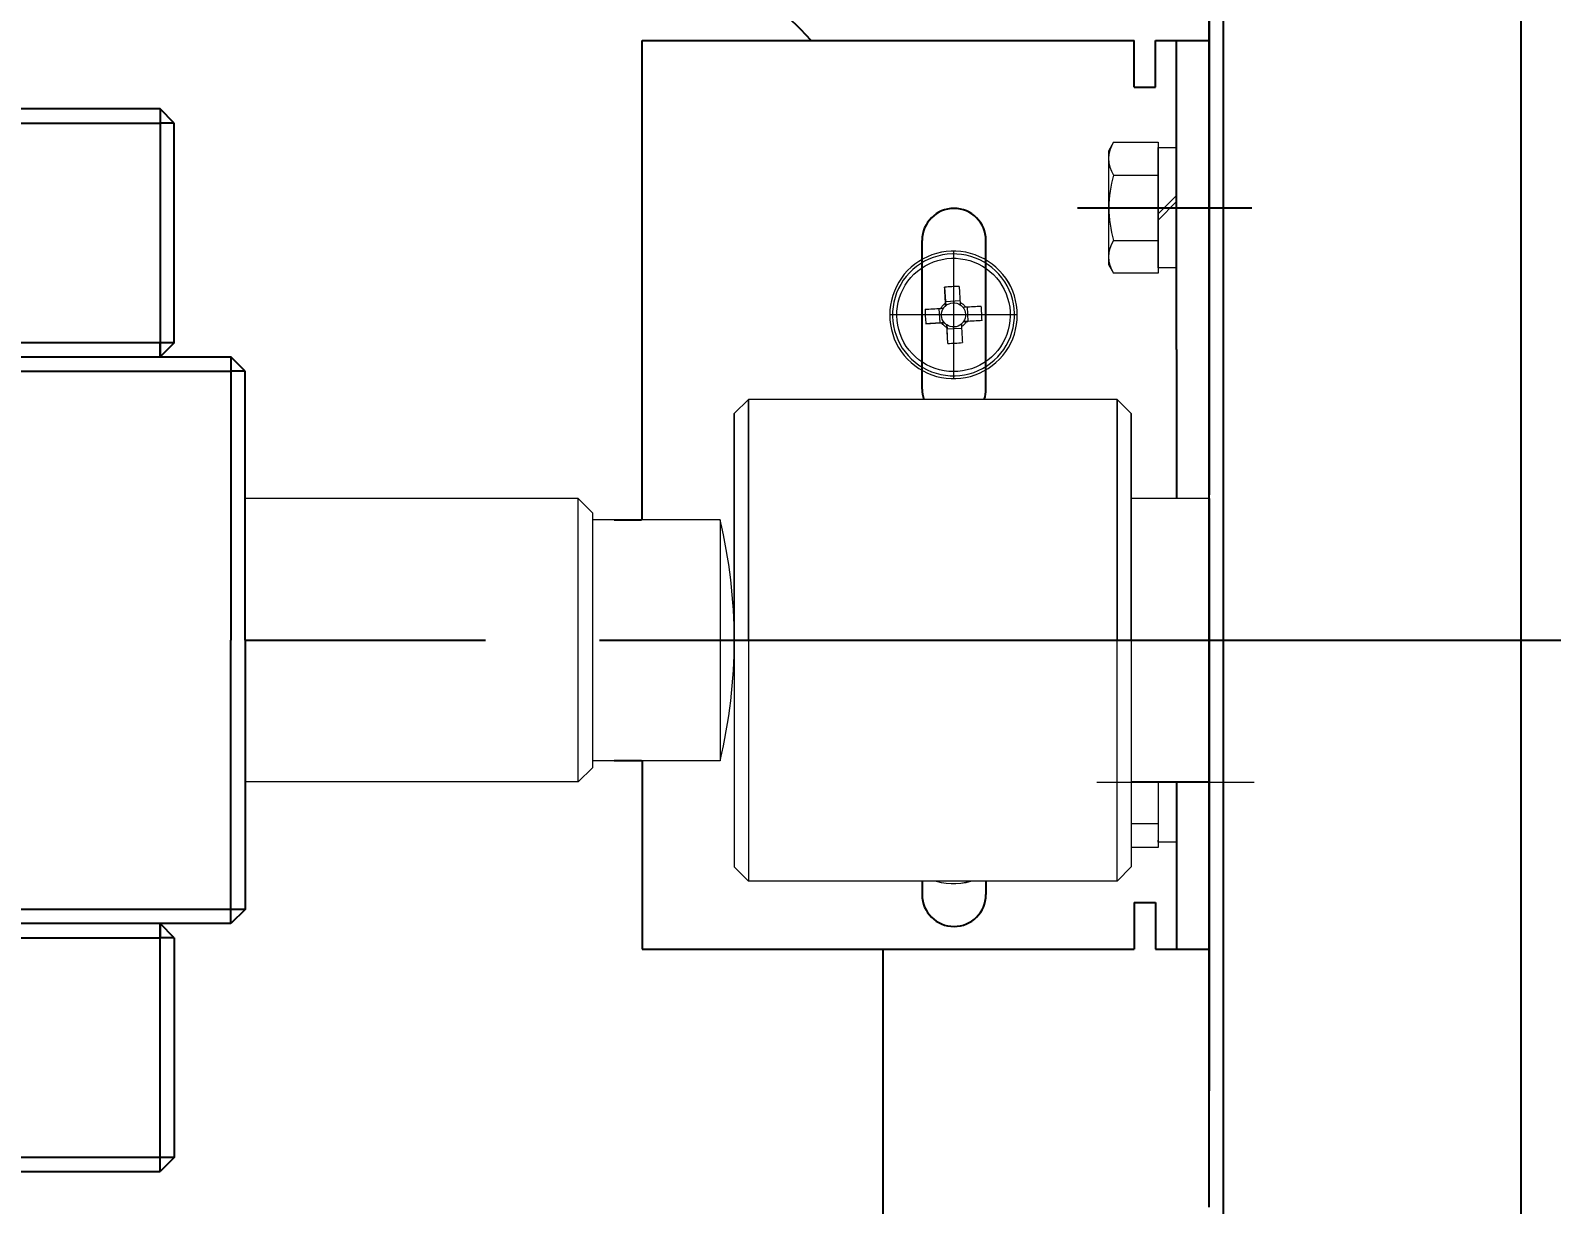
# Model space of a CAD drawing. Extents: x 4154 to 4364, y 2392 to 2546.
# Drawn here: x 4188.67 to 4197.13, y 2503.02 to 2509.55 of the extents above; entities that cross this region are included whole.
import ezdxf

# ---------------------------------------------------------------- set-up
doc = ezdxf.new("R2010")
doc.units = 0
doc.header["$LTSCALE"] = 1.5
doc.header["$MEASUREMENT"] = 0
doc.header["$PDSIZE"] = -1
doc.linetypes.add('CENTER', pattern=[10.16, 6.35, -1.27, 1.27, -1.27])
doc.linetypes.add('HIDDEN', pattern=[4.5, 3, -1.5])
doc.layers.get('0').update_dxf_attribs({"color": 2})
for name, color, linetype in [('1', 7, 'Continuous'), ('hl', 2, 'HIDDEN'), ('SL', 7, 'Continuous')]:
    doc.layers.add(name, color=color, linetype=linetype)
doc.styles.add('KWHS', font='ROMANS', dxfattribs={"bigfont": 'GHS'})
doc.styles.get("Standard").update_dxf_attribs({"font": 'romans.shx', "width": 0.9})
doc.dimstyles.get("Standard").update_dxf_attribs({"dimtxt": 0.18, "dimasz": 0.18, "dimexe": 0.18, "dimexo": 0.0625, "dimgap": 0.09, "dimtad": 0, "dimtih": 1, "dimtoh": 1, "dimdec": 4, "dimzin": 0, "dimdsep": 46, "dimtxsty": 'Standard', "dimcen": 0.09, "dimadec": 0, "dimazin": 0, "dimtfac": 1, "dimtdec": 4, "dimtofl": 0, "dimtmove": 0, "dimatfit": 0, "dimfxl": 1, "dimtolj": 1, "dimtzin": 0, "dimarcsym": 0})

# ---------------------------------------------------------------- blocks, each defined once
blk = doc.blocks.new('*D55')
at = {"layer": '1', "color": 1, "linetype": 'Continuous', "lineweight": 0}
for p, q in [((4171.6894, 2507.3688), (4171.6894, 2529.363)), ((4238.7834, 2507.3688), (4238.7834, 2529.363)), ((4173.1894, 2528.863), (4237.2834, 2528.863))]:
    blk.add_line(p, q, dxfattribs=at)
at = {"layer": '1', "color": 1, "linetype": 'Continuous'}
for points in [[(4173.1894, 2529.113), (4173.1894, 2528.613), (4171.6894, 2528.863)], [(4237.2834, 2529.113), (4237.2834, 2528.613), (4238.7834, 2528.863)]]:
    blk.add_solid(points, dxfattribs=at)
at = {"layer": 'Defpoints', "color": 0, "linetype": 'Continuous'}
for p in [(4238.7834, 2528.863), (4171.6894, 2506.8688), (4238.7834, 2506.8688)]:
    blk.add_point(p, dxfattribs=at)
at = {"layer": '1', "color": 1, "linetype": 'Continuous', "insert": (4205.2364, 2530.113), "char_height": 1.5, "attachment_point": 5, "style": 'KWHS'}
blk.add_mtext('\\A1;851', dxfattribs=at)

msp = doc.modelspace()

# ---------------------------------------------------------------- linework, layer by layer
at = {"color": 7, "linetype": 'Continuous'}
for p, q in [((4195.22359, 2509.31364), (4195.22359, 2509.69455)), ((4195.22359, 2509.69455), (4195.22359, 2509.31364)), ((4195.30243, 2509.22268), (4195.30243, 2509.60854)), ((4196.9581, 2509.22268), (4196.9581, 2509.60854)), ((4196.9581, 2509.22268), (4196.9581, 2509.60854)), ((4192.06994, 2509.496), (4194.80573, 2509.496)), ((4192.06994, 2506.96794), (4192.06994, 2509.496)), ((4194.80573, 2509.23582), (4194.80573, 2509.496)), ((4194.92399, 2509.23582), (4194.92399, 2509.496)), ((4194.92399, 2509.496), (4195.22359, 2509.496)), ((4195.04226, 2507.77664), (4195.04226, 2509.496)), ((4195.22359, 2507.77664), (4195.22359, 2509.496)), ((4195.22359, 2508.91976), (4195.22359, 2509.31364)), ((4195.22359, 2509.31364), (4195.22359, 2508.91976)), ((4194.80573, 2509.23582), (4194.92399, 2509.23582)), ((4195.30243, 2508.82448), (4195.30243, 2509.22268)), ((4196.9581, 2508.82448), (4196.9581, 2509.22268)), ((4196.9581, 2508.82448), (4196.9581, 2509.22268)), ((4189.38933, 2509.11579), (4185.21074, 2509.11579)), ((4189.46817, 2509.03694), (4189.38933, 2509.11579)), ((4189.38933, 2509.11579), (4189.38933, 2509.03694)), ((4185.21074, 2509.03694), (4189.38933, 2509.03694)), ((4189.46817, 2509.03694), (4189.38933, 2509.03694)), ((4189.38933, 2509.03694), (4189.38933, 2507.73605)), ((4189.46817, 2507.81489), (4189.46817, 2509.03694)), ((4195.22359, 2508.51454), (4195.22359, 2508.91976)), ((4195.22359, 2508.91976), (4195.22359, 2508.51454)), ((4195.30243, 2508.41555), (4195.30243, 2508.82448)), ((4196.9581, 2508.41555), (4196.9581, 2508.82448)), ((4196.9581, 2508.41555), (4196.9581, 2508.82448)), ((4195.22359, 2508.09965), (4195.22359, 2508.51454)), ((4195.22359, 2508.51454), (4195.22359, 2508.09965)), ((4193.62705, 2507.55632), (4193.62705, 2508.38415)), ((4193.98184, 2507.55632), (4193.98184, 2508.38415)), ((4195.30243, 2507.99753), (4195.30243, 2508.41555)), ((4196.9581, 2507.99753), (4196.9581, 2508.41555)), ((4196.9581, 2507.99753), (4196.9581, 2508.41555)), ((4195.22359, 2508.1145), (4195.22359, 2507.13687)), ((4195.22359, 2508.1145), (4195.22359, 2507.13687)), ((4195.22359, 2507.67678), (4195.22359, 2508.09965)), ((4195.22359, 2508.09965), (4195.22359, 2507.93372)), ((4195.30243, 2507.57212), (4195.30243, 2507.99753)), ((4196.9581, 2507.57212), (4196.9581, 2507.99753)), ((4196.9581, 2507.57212), (4196.9581, 2507.99753)), ((4189.38933, 2507.81489), (4185.21074, 2507.81489)), ((4189.46817, 2507.81489), (4189.38933, 2507.81489)), ((4189.38933, 2507.73605), (4189.38933, 2507.81489)), ((4189.46817, 2507.81489), (4189.38933, 2507.73605)), ((4195.04226, 2507.77664), (4195.04226, 2506.94765)), ((4195.22359, 2507.77664), (4195.22359, 2506.96794)), ((4185.21074, 2507.73605), (4189.78354, 2507.73605)), ((4189.78354, 2507.73605), (4189.78354, 2507.65721)), ((4189.86238, 2507.65721), (4189.78354, 2507.73605)), ((4195.22359, 2507.24767), (4195.22359, 2507.67678)), ((4185.1319, 2507.6572), (4189.78354, 2507.65721)), ((4189.78354, 2507.65721), (4189.78354, 2506.15923)), ((4189.86238, 2507.65721), (4189.78354, 2507.65721)), ((4189.86238, 2506.15923), (4189.86238, 2507.65721)), ((4195.30243, 2507.14101), (4195.30243, 2507.57212)), ((4196.9581, 2507.14101), (4196.9581, 2507.57212)), ((4196.9581, 2507.14101), (4196.9581, 2507.57212)), ((4195.22359, 2506.81409), (4195.22359, 2507.24767)), ((4195.22359, 2506.15923), (4195.22359, 2507.13687)), ((4195.22359, 2506.15923), (4195.22359, 2507.13687)), ((4195.30243, 2506.70595), (4195.30243, 2507.14101)), ((4196.9581, 2506.70595), (4196.9581, 2507.14101)), ((4196.9581, 2506.70595), (4196.9581, 2507.14101)), ((4192.06994, 2506.82939), (4192.06994, 2506.96794)), ((4192.06994, 2506.82939), (4192.06994, 2506.96794)), ((4195.22359, 2506.15923), (4195.22359, 2506.96794)), ((4195.22359, 2506.94765), (4195.22359, 2505.37082)), ((4195.22359, 2506.94765), (4195.22359, 2505.37082)), ((4191.91517, 2506.82939), (4192.06642, 2506.82939)), ((4195.22359, 2506.37782), (4195.22359, 2506.81409)), ((4195.30243, 2506.26869), (4195.30243, 2506.70595)), ((4196.9581, 2506.26869), (4196.9581, 2506.70595)), ((4196.9581, 2506.26869), (4196.9581, 2506.70595)), ((4195.22359, 2506.57808), (4195.22359, 2506.59286)), ((4195.22359, 2506.59286), (4195.22359, 2506.57808)), ((4195.22359, 2506.53476), (4195.22359, 2506.57808)), ((4195.22359, 2506.57808), (4195.22359, 2506.53476)), ((4195.22359, 2506.46585), (4195.22359, 2506.53476)), ((4195.22359, 2506.53476), (4195.22359, 2506.46585)), ((4195.22359, 2506.37605), (4195.22359, 2506.46585)), ((4195.22359, 2506.46585), (4195.22359, 2506.37605)), ((4195.22359, 2505.94065), (4195.22359, 2506.37782)), ((4195.22359, 2506.27146), (4195.22359, 2506.37605)), ((4195.22359, 2506.37605), (4195.22359, 2506.27146)), ((4195.22359, 2506.15923), (4195.22359, 2506.27146)), ((4195.22359, 2506.27146), (4195.22359, 2506.15923)), ((4195.30243, 2505.83098), (4195.30243, 2506.26869)), ((4196.9581, 2505.83098), (4196.9581, 2506.26869)), ((4196.9581, 2505.83098), (4196.9581, 2506.26869)), ((4189.78354, 2504.66126), (4189.78354, 2506.15923)), ((4189.86238, 2506.15923), (4189.86238, 2504.66126)), ((4195.22359, 2506.15923), (4195.22359, 2503.65208)), ((4195.22359, 2506.15923), (4195.22359, 2504.43988)), ((4195.22359, 2506.047), (4195.22359, 2506.15923)), ((4195.22359, 2506.15923), (4195.22359, 2506.047)), ((4195.22359, 2505.94242), (4195.22359, 2506.047)), ((4195.22359, 2506.047), (4195.22359, 2505.94242)), ((4195.22359, 2505.85261), (4195.22359, 2505.94242)), ((4195.22359, 2505.94242), (4195.22359, 2505.85261)), ((4195.22359, 2505.50438), (4195.22359, 2505.94065)), ((4195.22359, 2505.7837), (4195.22359, 2505.85261)), ((4195.22359, 2505.85261), (4195.22359, 2505.7837)), ((4195.30243, 2505.3946), (4195.30243, 2505.83098)), ((4196.9581, 2505.3946), (4196.9581, 2505.83098)), ((4196.9581, 2505.3946), (4196.9581, 2505.83098)), ((4195.22359, 2505.74038), (4195.22359, 2505.7837)), ((4195.22359, 2505.7837), (4195.22359, 2505.74038)), ((4195.22359, 2505.7256), (4195.22359, 2505.74038)), ((4195.22359, 2505.74038), (4195.22359, 2505.7256)), ((4192.06642, 2505.48908), (4191.91517, 2505.48908)), ((4192.06994, 2505.48908), (4192.06994, 2504.43988)), ((4195.22359, 2505.0708), (4195.22359, 2505.50438)), ((4195.30243, 2504.9613), (4195.30243, 2505.3946)), ((4196.9581, 2504.9613), (4196.9581, 2505.3946)), ((4196.9581, 2504.9613), (4196.9581, 2505.3946)), ((4195.04226, 2505.37082), (4195.04226, 2504.43988)), ((4195.22359, 2504.64169), (4195.22359, 2505.0708)), ((4195.30243, 2504.53282), (4195.30243, 2504.9613)), ((4196.9581, 2504.53282), (4196.9581, 2504.9613)), ((4196.9581, 2504.53282), (4196.9581, 2504.9613)), ((4193.62705, 2504.81893), (4193.62705, 2504.74403)), ((4193.62705, 2504.81893), (4193.62705, 2504.74403)), ((4193.98184, 2504.81893), (4193.98184, 2504.74403)), ((4193.98184, 2504.81893), (4193.98184, 2504.74403)), ((4189.78354, 2504.66124), (4185.1319, 2504.66123)), ((4189.86238, 2504.66126), (4189.78354, 2504.58242)), ((4189.78354, 2504.58242), (4189.78354, 2504.66126)), ((4189.86238, 2504.66126), (4189.78354, 2504.66126)), ((4194.80573, 2504.70005), (4194.92399, 2504.70005)), ((4194.80573, 2504.70005), (4194.80573, 2504.43988)), ((4194.92399, 2504.70005), (4194.92399, 2504.43988)), ((4195.22359, 2504.21882), (4195.22359, 2504.64169)), ((4189.78354, 2504.58242), (4185.21074, 2504.58239)), ((4189.38933, 2504.58242), (4189.38933, 2504.50358)), ((4189.46817, 2504.50358), (4189.38933, 2504.58242)), ((4189.38933, 2503.28153), (4189.38933, 2504.58242)), ((4185.21074, 2504.50355), (4189.38933, 2504.50355)), ((4189.46817, 2504.50358), (4189.38933, 2504.50358)), ((4189.46817, 2504.50358), (4189.46817, 2503.28153)), ((4195.30243, 2504.11089), (4195.30243, 2504.53282)), ((4196.9581, 2504.11089), (4196.9581, 2504.53282)), ((4196.9581, 2504.11089), (4196.9581, 2504.53282)), ((4192.06994, 2504.43988), (4194.80573, 2504.43988)), ((4193.41024, 2502.00339), (4193.41024, 2504.43988)), ((4194.92399, 2504.43988), (4195.22359, 2504.43988)), ((4195.22359, 2503.80392), (4195.22359, 2504.21882)), ((4195.30243, 2503.69721), (4195.30243, 2504.11089)), ((4196.9581, 2503.69721), (4196.9581, 2504.11089)), ((4196.9581, 2503.69721), (4196.9581, 2504.11089)), ((4195.22359, 2503.3987), (4195.22359, 2503.80392)), ((4195.30243, 2503.29344), (4195.30243, 2503.69721)), ((4196.9581, 2503.29344), (4196.9581, 2503.69721)), ((4196.9581, 2503.29344), (4196.9581, 2503.69721)), ((4195.22359, 2503.00482), (4195.22359, 2503.3987)), ((4189.38933, 2503.28151), (4185.21074, 2503.28151)), ((4189.46817, 2503.28153), (4189.38933, 2503.28153)), ((4189.38933, 2503.20268), (4189.38933, 2503.28153)), ((4189.46817, 2503.28153), (4189.38933, 2503.20268)), ((4195.30243, 2502.90121), (4195.30243, 2503.29344)), ((4196.9581, 2502.90121), (4196.9581, 2503.29344)), ((4196.9581, 2502.90121), (4196.9581, 2503.29344)), ((4185.21074, 2503.20267), (4189.38933, 2503.20267))]:
    msp.add_line(p, q, dxfattribs=at)
at = {"color": 7, "linetype": 'Continuous', "lineweight": 15}
for p, q in [((4194.692, 2508.92983), (4194.66382, 2508.88103)), ((4194.66382, 2508.88103), (4194.66382, 2508.2503)), ((4194.692, 2508.92983), (4194.93976, 2508.92983)), ((4194.93976, 2508.92983), (4194.93976, 2508.20151)), ((4194.93976, 2508.90074), (4195.04226, 2508.90074)), ((4194.93976, 2508.23059), (4194.93976, 2508.90074)), ((4195.04226, 2508.90074), (4195.04226, 2508.23059)), ((4194.692, 2508.74776), (4194.93976, 2508.74776)), ((4194.93976, 2508.5315), (4195.04226, 2508.634)), ((4194.93976, 2508.49734), (4195.04226, 2508.59983)), ((4194.692, 2508.38358), (4194.93976, 2508.38358)), ((4193.60873, 2508.26732), (4193.5865, 2508.25169)), ((4193.60873, 2508.26728), (4193.5865, 2508.25166)), ((4193.6321, 2508.2812), (4193.60873, 2508.26732)), ((4193.6321, 2508.28116), (4193.60873, 2508.26728)), ((4193.6402, 2508.26761), (4193.6173, 2508.25403)), ((4193.65646, 2508.29325), (4193.6321, 2508.2812)), ((4193.65646, 2508.29321), (4193.6321, 2508.28116)), ((4193.66409, 2508.27934), (4193.6402, 2508.26761)), ((4193.68167, 2508.3034), (4193.65646, 2508.29325)), ((4193.68167, 2508.30336), (4193.65646, 2508.29321)), ((4193.68883, 2508.28916), (4193.66409, 2508.27934)), ((4193.66574, 2508.25406), (4193.68939, 2508.26418)), ((4193.66574, 2508.25398), (4193.68939, 2508.26409)), ((4193.70759, 2508.31159), (4193.68167, 2508.3034)), ((4193.70759, 2508.31155), (4193.68167, 2508.30336)), ((4193.71427, 2508.29701), (4193.68883, 2508.28916)), ((4193.68939, 2508.26418), (4193.71379, 2508.27233)), ((4193.68939, 2508.26409), (4193.71379, 2508.27225)), ((4193.73405, 2508.31777), (4193.70759, 2508.31159)), ((4193.73405, 2508.31774), (4193.70759, 2508.31155)), ((4193.71379, 2508.27233), (4193.73877, 2508.27847)), ((4193.71379, 2508.27225), (4193.73877, 2508.27839)), ((4193.74024, 2508.30284), (4193.71427, 2508.29701)), ((4193.76091, 2508.32191), (4193.73405, 2508.31777)), ((4193.76091, 2508.32187), (4193.73405, 2508.31774)), ((4193.73877, 2508.27847), (4193.76418, 2508.28255)), ((4193.73877, 2508.27839), (4193.76418, 2508.28247)), ((4193.76659, 2508.30662), (4193.74024, 2508.30284)), ((4193.78801, 2508.32398), (4193.76091, 2508.32191)), ((4193.78801, 2508.32394), (4193.76091, 2508.32187)), ((4193.76418, 2508.28255), (4193.78982, 2508.28455)), ((4193.76418, 2508.28247), (4193.78982, 2508.28446)), ((4193.79316, 2508.30832), (4193.76659, 2508.30662)), ((4193.81519, 2508.32397), (4193.78801, 2508.32398)), ((4193.81519, 2508.32393), (4193.78801, 2508.32394)), ((4193.78982, 2508.28455), (4193.81555, 2508.28445)), ((4193.78982, 2508.28446), (4193.81555, 2508.28436)), ((4193.81977, 2508.30792), (4193.79316, 2508.30832)), ((4193.84229, 2508.32188), (4193.81519, 2508.32397)), ((4193.84229, 2508.32184), (4193.81519, 2508.32393)), ((4193.81555, 2508.28445), (4193.84118, 2508.28226)), ((4193.81555, 2508.28436), (4193.84118, 2508.28217)), ((4193.84628, 2508.30544), (4193.81977, 2508.30792)), ((4193.84118, 2508.28226), (4193.86655, 2508.27798)), ((4193.84118, 2508.28217), (4193.86655, 2508.27789)), ((4193.86915, 2508.31772), (4193.84229, 2508.32188)), ((4193.86915, 2508.31768), (4193.84229, 2508.32184)), ((4193.8725, 2508.30089), (4193.84628, 2508.30544)), ((4193.86655, 2508.27798), (4193.89149, 2508.27165)), ((4193.86655, 2508.27789), (4193.89149, 2508.27156)), ((4193.89561, 2508.31151), (4193.86915, 2508.31772)), ((4193.89561, 2508.31148), (4193.86915, 2508.31768)), ((4193.89829, 2508.2943), (4193.8725, 2508.30089)), ((4193.89149, 2508.27165), (4193.91582, 2508.2633)), ((4193.89149, 2508.27156), (4193.91582, 2508.26321)), ((4193.92152, 2508.3033), (4193.89561, 2508.31151)), ((4193.92152, 2508.30327), (4193.89561, 2508.31148)), ((4193.92349, 2508.2857), (4193.89829, 2508.2943)), ((4193.91582, 2508.2633), (4193.9394, 2508.253)), ((4193.91582, 2508.26321), (4193.9394, 2508.25292)), ((4193.94672, 2508.29313), (4193.92152, 2508.3033)), ((4193.94672, 2508.2931), (4193.92152, 2508.30327)), ((4193.94793, 2508.27515), (4193.92349, 2508.2857)), ((4193.97108, 2508.28106), (4193.94672, 2508.29313)), ((4193.97108, 2508.28103), (4193.94672, 2508.2931)), ((4193.97146, 2508.26272), (4193.94793, 2508.27515)), ((4193.99443, 2508.26717), (4193.97108, 2508.28106)), ((4193.99443, 2508.26713), (4193.97108, 2508.28103)), ((4193.99395, 2508.24847), (4193.97146, 2508.26272)), ((4194.01666, 2508.25152), (4193.99443, 2508.26717)), ((4194.01666, 2508.25149), (4193.99443, 2508.26713)), ((4193.51136, 2508.17368), (4193.49657, 2508.15087)), ((4193.51136, 2508.17364), (4193.49657, 2508.15083)), ((4193.52784, 2508.19528), (4193.51136, 2508.17368)), ((4193.52784, 2508.19525), (4193.51136, 2508.17364)), ((4193.53836, 2508.18319), (4193.52239, 2508.16189)), ((4193.54593, 2508.21557), (4193.52784, 2508.19528)), ((4193.54593, 2508.21553), (4193.52784, 2508.19525)), ((4193.55594, 2508.20318), (4193.53836, 2508.18319)), ((4193.56552, 2508.23441), (4193.54593, 2508.21557)), ((4193.56552, 2508.23437), (4193.54593, 2508.21553)), ((4193.54781, 2508.15679), (4193.56393, 2508.17684)), ((4193.54781, 2508.15671), (4193.56393, 2508.17676)), ((4193.57504, 2508.22172), (4193.55594, 2508.20318)), ((4193.56393, 2508.17684), (4193.58163, 2508.19552)), ((4193.56393, 2508.17676), (4193.58163, 2508.19543)), ((4193.5865, 2508.25169), (4193.56552, 2508.23441)), ((4193.5865, 2508.25166), (4193.56552, 2508.23437)), ((4193.59553, 2508.23871), (4193.57504, 2508.22172)), ((4193.58163, 2508.19552), (4193.60079, 2508.21268)), ((4193.58163, 2508.19543), (4193.60079, 2508.21259)), ((4193.6173, 2508.25403), (4193.59553, 2508.23871)), ((4193.60079, 2508.21268), (4193.62129, 2508.22823)), ((4193.60079, 2508.21259), (4193.62129, 2508.22814)), ((4193.62129, 2508.22823), (4193.64299, 2508.24205)), ((4193.62129, 2508.22814), (4193.64299, 2508.24197)), ((4193.64299, 2508.24205), (4193.66574, 2508.25406)), ((4193.64299, 2508.24197), (4193.66574, 2508.25398)), ((4193.9394, 2508.253), (4193.96206, 2508.24082)), ((4193.9394, 2508.25292), (4193.96206, 2508.24073)), ((4193.96206, 2508.24082), (4193.98364, 2508.22682)), ((4193.96206, 2508.24073), (4193.98364, 2508.22674)), ((4193.98364, 2508.22682), (4194.00402, 2508.21112)), ((4193.98364, 2508.22674), (4194.00402, 2508.21103)), ((4194.01526, 2508.23251), (4193.99395, 2508.24847)), ((4194.00402, 2508.21112), (4194.02305, 2508.1938)), ((4194.00402, 2508.21103), (4194.02305, 2508.19372)), ((4194.03524, 2508.21493), (4194.01526, 2508.23251)), ((4194.03762, 2508.23422), (4194.01666, 2508.25152)), ((4194.03762, 2508.23419), (4194.01666, 2508.25149)), ((4194.02305, 2508.1938), (4194.0406, 2508.175)), ((4194.02305, 2508.19372), (4194.0406, 2508.17491)), ((4194.05378, 2508.19583), (4194.03524, 2508.21493)), ((4194.05719, 2508.21537), (4194.03762, 2508.23422)), ((4194.05719, 2508.21533), (4194.03762, 2508.23419)), ((4194.0406, 2508.175), (4194.05656, 2508.15482)), ((4194.0406, 2508.17491), (4194.05656, 2508.15473)), ((4194.07077, 2508.17533), (4194.05378, 2508.19583)), ((4194.07527, 2508.19507), (4194.05719, 2508.21537)), ((4194.07527, 2508.19504), (4194.05719, 2508.21533)), ((4194.0861, 2508.15357), (4194.07077, 2508.17533)), ((4194.09174, 2508.17345), (4194.07527, 2508.19507)), ((4194.09174, 2508.17341), (4194.07527, 2508.19504)), ((4194.1065, 2508.15063), (4194.09174, 2508.17345)), ((4194.1065, 2508.1506), (4194.09174, 2508.17341)), ((4194.66382, 2508.2503), (4194.692, 2508.20151)), ((4194.93976, 2508.20151), (4194.692, 2508.20151)), ((4195.04226, 2508.23059), (4194.93976, 2508.23059)), ((4193.47245, 2508.1022), (4193.46326, 2508.07663)), ((4193.47245, 2508.10217), (4193.46326, 2508.07659)), ((4193.48358, 2508.127), (4193.47245, 2508.1022)), ((4193.48358, 2508.12696), (4193.47245, 2508.10217)), ((4193.48517, 2508.09142), (4193.47657, 2508.06623)), ((4193.49657, 2508.15087), (4193.48358, 2508.127)), ((4193.49657, 2508.15083), (4193.48358, 2508.12696)), ((4193.49572, 2508.11586), (4193.48517, 2508.09142)), ((4193.50815, 2508.1394), (4193.49572, 2508.11586)), ((4193.50112, 2508.06557), (4193.50996, 2508.08973)), ((4193.50112, 2508.06548), (4193.50996, 2508.08964)), ((4193.52239, 2508.16189), (4193.50815, 2508.1394)), ((4193.50996, 2508.08973), (4193.52074, 2508.11309)), ((4193.50996, 2508.08964), (4193.52074, 2508.113)), ((4193.52074, 2508.11309), (4193.53338, 2508.13549)), ((4193.52074, 2508.113), (4193.53338, 2508.13541)), ((4193.53338, 2508.13549), (4193.54781, 2508.15679)), ((4193.53338, 2508.13541), (4193.54781, 2508.15671)), ((4193.76207, 2508.12402), (4193.75196, 2508.12313)), ((4193.75196, 2508.12313), (4193.75649, 2508.04443)), ((4193.75258, 2508.11235), (4193.75196, 2508.12313)), ((4193.75321, 2508.1015), (4193.75258, 2508.11235)), ((4193.75383, 2508.09058), (4193.75321, 2508.1015)), ((4193.75446, 2508.07961), (4193.75383, 2508.09058)), ((4193.77219, 2508.12483), (4193.76207, 2508.12402)), ((4193.78232, 2508.12555), (4193.77219, 2508.12483)), ((4193.79246, 2508.12618), (4193.78232, 2508.12555)), ((4193.80261, 2508.12671), (4193.79246, 2508.12618)), ((4193.81275, 2508.12716), (4193.80261, 2508.12671)), ((4193.8229, 2508.12751), (4193.81275, 2508.12716)), ((4193.83304, 2508.12778), (4193.8229, 2508.12751)), ((4193.83304, 2508.12778), (4193.83366, 2508.117)), ((4193.83366, 2508.117), (4193.83428, 2508.10615)), ((4193.83428, 2508.10615), (4193.83491, 2508.09524)), ((4193.83491, 2508.09524), (4193.83553, 2508.08426)), ((4194.05656, 2508.15482), (4194.07083, 2508.13341)), ((4194.05656, 2508.15473), (4194.07083, 2508.13332)), ((4194.07083, 2508.13341), (4194.0833, 2508.11091)), ((4194.07083, 2508.13332), (4194.0833, 2508.11082)), ((4194.0833, 2508.11091), (4194.0939, 2508.08747)), ((4194.0833, 2508.11082), (4194.0939, 2508.08738)), ((4194.09967, 2508.13067), (4194.0861, 2508.15357)), ((4194.0939, 2508.08747), (4194.10255, 2508.06324)), ((4194.0939, 2508.08738), (4194.10255, 2508.06315)), ((4194.1114, 2508.10678), (4194.09967, 2508.13067)), ((4194.11947, 2508.12675), (4194.1065, 2508.15063)), ((4194.11947, 2508.12671), (4194.1065, 2508.1506)), ((4194.12123, 2508.08203), (4194.1114, 2508.10678)), ((4194.13058, 2508.10194), (4194.11947, 2508.12675)), ((4194.13058, 2508.10191), (4194.11947, 2508.12671)), ((4194.13976, 2508.07636), (4194.13058, 2508.10194)), ((4194.13976, 2508.07633), (4194.13058, 2508.10191)), ((4193.45086, 2508.02374), (4193.44773, 2507.99674)), ((4193.45086, 2508.02371), (4193.44773, 2507.99671)), ((4193.45604, 2508.05042), (4193.45086, 2508.02374)), ((4193.45604, 2508.05039), (4193.45086, 2508.02371)), ((4193.46326, 2508.07663), (4193.45604, 2508.05042)), ((4193.46326, 2508.07659), (4193.45604, 2508.05039)), ((4193.46542, 2508.01421), (4193.46294, 2507.98771)), ((4193.46997, 2508.04044), (4193.46542, 2508.01421)), ((4193.47657, 2508.06623), (4193.46997, 2508.04044)), ((4193.48677, 2507.98991), (4193.48949, 2508.01549)), ((4193.48677, 2507.98982), (4193.48949, 2508.01541)), ((4193.48949, 2508.01549), (4193.49428, 2508.04077)), ((4193.48949, 2508.01541), (4193.49428, 2508.04068)), ((4193.49428, 2508.04077), (4193.50112, 2508.06557)), ((4193.49428, 2508.04068), (4193.50112, 2508.06548)), ((4193.65371, 2508.00143), (4193.66455, 2508.00205)), ((4193.66455, 2508.00205), (4193.67547, 2508.00268)), ((4193.67547, 2508.00268), (4193.68644, 2508.0033)), ((4193.68644, 2508.0033), (4193.69747, 2508.00394)), ((4193.69747, 2508.00394), (4193.70855, 2508.00457)), ((4193.70855, 2508.00457), (4193.71967, 2508.00521)), ((4193.71967, 2508.00521), (4193.73083, 2508.00585)), ((4193.72639, 2507.92438), (4193.72175, 2508.00533)), ((4193.73083, 2508.00585), (4193.73326, 2508.01018)), ((4193.73083, 2508.00585), (4193.73248, 2508.00596)), ((4193.73248, 2508.00596), (4193.74472, 2508.00676)), ((4193.73326, 2508.01018), (4193.73594, 2508.01436)), ((4193.73594, 2508.01436), (4193.73889, 2508.01836)), ((4193.73889, 2508.01836), (4193.74208, 2508.02217)), ((4193.74048, 2507.99734), (4193.74581, 2508.00683)), ((4193.74208, 2508.02217), (4193.7455, 2508.02578)), ((4193.74472, 2508.00676), (4193.74581, 2508.00683)), ((4193.7455, 2508.02578), (4193.74914, 2508.02916)), ((4193.74581, 2508.00683), (4193.74711, 2508.0087)), ((4193.74711, 2508.0087), (4193.74848, 2508.01051)), ((4193.74848, 2508.01051), (4193.7499, 2508.01228)), ((4193.74914, 2508.02916), (4193.75298, 2508.03231)), ((4193.7499, 2508.01228), (4193.75138, 2508.01401)), ((4193.75138, 2508.01401), (4193.75292, 2508.01567)), ((4193.75292, 2508.01567), (4193.75452, 2508.01729)), ((4193.75298, 2508.03231), (4193.75701, 2508.03521)), ((4193.75509, 2508.06858), (4193.75446, 2508.07961)), ((4193.75452, 2508.01729), (4193.75617, 2508.01885)), ((4193.75573, 2508.0575), (4193.75509, 2508.06858)), ((4193.75637, 2508.04637), (4193.75573, 2508.0575)), ((4193.75617, 2508.01885), (4193.75787, 2508.02036)), ((4193.75701, 2508.03521), (4193.75637, 2508.04637)), ((4193.75649, 2508.04443), (4193.83755, 2508.04908)), ((4193.75649, 2508.04443), (4193.75787, 2508.02036)), ((4193.7571, 2508.03358), (4193.75701, 2508.03521)), ((4193.75781, 2508.02144), (4193.7571, 2508.03358)), ((4193.75787, 2508.02036), (4193.75781, 2508.02144)), ((4193.75787, 2508.02036), (4193.76669, 2508.02674)), ((4193.76669, 2508.02674), (4193.77643, 2508.03161)), ((4193.77643, 2508.03161), (4193.78684, 2508.03484)), ((4193.78684, 2508.03484), (4193.79762, 2508.03634)), ((4193.79762, 2508.03634), (4193.80851, 2508.03608)), ((4193.80851, 2508.03608), (4193.81921, 2508.03406)), ((4193.81921, 2508.03406), (4193.82944, 2508.03034)), ((4193.82944, 2508.03034), (4193.83894, 2508.02501)), ((4193.83553, 2508.08426), (4193.83617, 2508.07323)), ((4193.83617, 2508.07323), (4193.8368, 2508.06215)), ((4193.8368, 2508.06215), (4193.83744, 2508.05103)), ((4193.83744, 2508.05103), (4193.83808, 2508.03986)), ((4193.83808, 2508.03986), (4193.84242, 2508.03744)), ((4193.83808, 2508.03986), (4193.83818, 2508.03823)), ((4193.83818, 2508.03823), (4193.83888, 2508.02609)), ((4193.83888, 2508.02609), (4193.83894, 2508.02501)), ((4193.83894, 2508.02501), (4193.8408, 2508.02371)), ((4193.8408, 2508.02371), (4193.84262, 2508.02235)), ((4193.84242, 2508.03744), (4193.8466, 2508.03475)), ((4193.84262, 2508.02235), (4193.84439, 2508.02092)), ((4193.84439, 2508.02092), (4193.84611, 2508.01944)), ((4193.84611, 2508.01944), (4193.84778, 2508.0179)), ((4193.8466, 2508.03475), (4193.8506, 2508.03181)), ((4193.84778, 2508.0179), (4193.8494, 2508.01631)), ((4193.8494, 2508.01631), (4193.85096, 2508.01466)), ((4193.8506, 2508.03181), (4193.85441, 2508.02862)), ((4193.85096, 2508.01466), (4193.85246, 2508.01295)), ((4193.85246, 2508.01295), (4193.85355, 2508.01301)), ((4193.85246, 2508.01295), (4193.85885, 2508.00413)), ((4193.85355, 2508.01301), (4193.8658, 2508.01361)), ((4193.85441, 2508.02862), (4193.85801, 2508.0252)), ((4193.85801, 2508.0252), (4193.86139, 2508.02156)), ((4193.85885, 2508.00413), (4193.86372, 2507.99439)), ((4193.86139, 2508.02156), (4193.86454, 2508.01772)), ((4193.86454, 2508.01772), (4193.86745, 2508.01369)), ((4193.8658, 2508.01361), (4193.86745, 2508.01369)), ((4193.86745, 2508.01369), (4193.87861, 2508.01433)), ((4193.87655, 2508.01421), (4193.88119, 2507.93326)), ((4193.87861, 2508.01433), (4193.88973, 2508.01497)), ((4193.88973, 2508.01497), (4193.90081, 2508.0156)), ((4193.90081, 2508.0156), (4193.91184, 2508.01624)), ((4193.91184, 2508.01624), (4193.92281, 2508.01687)), ((4193.92281, 2508.01687), (4193.93372, 2508.0175)), ((4193.93372, 2508.0175), (4193.94457, 2508.01812)), ((4193.94457, 2508.01812), (4193.95535, 2508.01874)), ((4193.95625, 2508.00864), (4193.95535, 2508.01874)), ((4193.95705, 2507.99852), (4193.95625, 2508.00864)), ((4194.10255, 2508.06324), (4194.10919, 2508.03838)), ((4194.10255, 2508.06315), (4194.10919, 2508.0383)), ((4194.10919, 2508.03838), (4194.11379, 2508.01307)), ((4194.10919, 2508.0383), (4194.11379, 2508.01298)), ((4194.11379, 2508.01307), (4194.11631, 2507.98747)), ((4194.11379, 2508.01298), (4194.11631, 2507.98738)), ((4194.12908, 2508.0566), (4194.12123, 2508.08203)), ((4194.13491, 2508.03063), (4194.12908, 2508.0566)), ((4194.13868, 2508.00428), (4194.13491, 2508.03063)), ((4194.14038, 2507.97771), (4194.13868, 2508.00428)), ((4194.14695, 2508.05015), (4194.13976, 2508.07636)), ((4194.14695, 2508.05012), (4194.13976, 2508.07633)), ((4194.15211, 2508.02347), (4194.14695, 2508.05015)), ((4194.15211, 2508.02343), (4194.14695, 2508.05012)), ((4194.15522, 2507.99647), (4194.15211, 2508.02347)), ((4194.15522, 2507.99643), (4194.15211, 2508.02343)), ((4193.44773, 2507.99674), (4193.44668, 2507.96959)), ((4193.44773, 2507.99671), (4193.44668, 2507.96955)), ((4193.44668, 2507.96959), (4193.44668, 2507.96945)), ((4193.44668, 2507.96955), (4193.44771, 2507.94239)), ((4193.44668, 2507.96945), (4193.44668, 2507.96945)), ((4193.44771, 2507.94239), (4193.45082, 2507.91539)), ((4193.46294, 2507.98771), (4193.46255, 2507.96109)), ((4193.46255, 2507.96109), (4193.46425, 2507.93453)), ((4193.46425, 2507.93453), (4193.46802, 2507.90818)), ((4193.4861, 2507.9694), (4193.48677, 2507.98991)), ((4193.4861, 2507.96931), (4193.4861, 2507.9694)), ((4193.48614, 2507.9641), (4193.48677, 2507.98982)), ((4193.48762, 2507.93842), (4193.48614, 2507.9641)), ((4193.49118, 2507.91294), (4193.48762, 2507.93842)), ((4193.64293, 2508.00082), (4193.65371, 2508.00143)), ((4193.64293, 2508.00082), (4193.64319, 2507.99068)), ((4193.64319, 2507.99068), (4193.64355, 2507.98053)), ((4193.64355, 2507.98053), (4193.64399, 2507.97038)), ((4193.64399, 2507.97038), (4193.64453, 2507.96024)), ((4193.64453, 2507.96024), (4193.64516, 2507.9501)), ((4193.64516, 2507.9501), (4193.64588, 2507.93996)), ((4193.64588, 2507.93996), (4193.64669, 2507.92984)), ((4193.64669, 2507.92984), (4193.64758, 2507.91974)), ((4193.64758, 2507.91974), (4193.72639, 2507.92438)), ((4193.65836, 2507.92036), (4193.64758, 2507.91974)), ((4193.66921, 2507.92098), (4193.65836, 2507.92036)), ((4193.68012, 2507.9216), (4193.66921, 2507.92098)), ((4193.69109, 2507.92223), (4193.68012, 2507.9216)), ((4193.70212, 2507.92286), (4193.69109, 2507.92223)), ((4193.7132, 2507.9235), (4193.70212, 2507.92286)), ((4193.72432, 2507.92413), (4193.7132, 2507.9235)), ((4193.73548, 2507.92477), (4193.72432, 2507.92413)), ((4193.72639, 2507.92438), (4193.75047, 2507.92576)), ((4193.73448, 2507.96551), (4193.73474, 2507.9764)), ((4193.73599, 2507.95473), (4193.73448, 2507.96551)), ((4193.73474, 2507.9764), (4193.73676, 2507.9871)), ((4193.73713, 2507.92488), (4193.73548, 2507.92477)), ((4193.73839, 2507.92074), (4193.73548, 2507.92477)), ((4193.73922, 2507.94433), (4193.73599, 2507.95473)), ((4193.73676, 2507.9871), (4193.74048, 2507.99734)), ((4193.74938, 2507.92569), (4193.73713, 2507.92488)), ((4193.74154, 2507.9169), (4193.73839, 2507.92074)), ((4193.74408, 2507.93459), (4193.73922, 2507.94433)), ((4193.75047, 2507.92576), (4193.74408, 2507.93459)), ((4193.75047, 2507.92576), (4193.74938, 2507.92569)), ((4193.75197, 2507.92406), (4193.75047, 2507.92576)), ((4193.75353, 2507.92241), (4193.75197, 2507.92406)), ((4193.75515, 2507.92082), (4193.75353, 2507.92241)), ((4193.75682, 2507.91928), (4193.75515, 2507.92082)), ((4193.75854, 2507.91779), (4193.75682, 2507.91928)), ((4193.76031, 2507.91637), (4193.75854, 2507.91779)), ((4193.84506, 2507.91836), (4193.83624, 2507.91198)), ((4193.84676, 2507.91986), (4193.84506, 2507.91836)), ((4193.84506, 2507.91836), (4193.84512, 2507.91726)), ((4193.84512, 2507.91726), (4193.84583, 2507.90491)), ((4193.84841, 2507.92143), (4193.84676, 2507.91986)), ((4193.85001, 2507.92304), (4193.84841, 2507.92143)), ((4193.85155, 2507.92471), (4193.85001, 2507.92304)), ((4193.85303, 2507.92643), (4193.85155, 2507.92471)), ((4193.85445, 2507.9282), (4193.85303, 2507.92643)), ((4193.85582, 2507.93002), (4193.85445, 2507.9282)), ((4193.85712, 2507.93188), (4193.85582, 2507.93002)), ((4193.86245, 2507.94138), (4193.85712, 2507.93188)), ((4193.85712, 2507.93188), (4193.88119, 2507.93326)), ((4193.85821, 2507.93194), (4193.85712, 2507.93188)), ((4193.87045, 2507.93253), (4193.85821, 2507.93194)), ((4193.86404, 2507.9201), (4193.86085, 2507.91629)), ((4193.86617, 2507.95161), (4193.86245, 2507.94138)), ((4193.86372, 2507.99439), (4193.86694, 2507.98399)), ((4193.86699, 2507.9241), (4193.86404, 2507.9201)), ((4193.86819, 2507.96231), (4193.86617, 2507.95161)), ((4193.86694, 2507.98399), (4193.86845, 2507.9732)), ((4193.86968, 2507.92828), (4193.86699, 2507.9241)), ((4193.86845, 2507.9732), (4193.86819, 2507.96231)), ((4193.8721, 2507.93261), (4193.86968, 2507.92828)), ((4193.8721, 2507.93261), (4193.87045, 2507.93253)), ((4193.88326, 2507.93325), (4193.8721, 2507.93261)), ((4193.96, 2507.93767), (4193.88119, 2507.93326)), ((4193.89438, 2507.93389), (4193.88326, 2507.93325)), ((4193.90546, 2507.93453), (4193.89438, 2507.93389)), ((4193.91649, 2507.93517), (4193.90546, 2507.93453)), ((4193.92746, 2507.9358), (4193.91649, 2507.93517)), ((4193.93838, 2507.93643), (4193.92746, 2507.9358)), ((4193.94922, 2507.93705), (4193.93838, 2507.93643)), ((4193.96, 2507.93767), (4193.94922, 2507.93705)), ((4193.95777, 2507.98839), (4193.95705, 2507.99852)), ((4193.9584, 2507.97825), (4193.95777, 2507.98839)), ((4193.95894, 2507.9681), (4193.9584, 2507.97825)), ((4193.95938, 2507.95795), (4193.95894, 2507.9681)), ((4193.95974, 2507.94781), (4193.95938, 2507.95795)), ((4193.96, 2507.93767), (4193.95974, 2507.94781)), ((4194.11506, 2507.93599), (4194.1113, 2507.91054)), ((4194.11674, 2507.96166), (4194.11506, 2507.93599)), ((4194.11631, 2507.98747), (4194.11683, 2507.9694)), ((4194.11631, 2507.98738), (4194.11674, 2507.96166)), ((4194.11683, 2507.9694), (4194.11683, 2507.96931)), ((4194.13296, 2507.89836), (4194.13751, 2507.92459)), ((4194.13751, 2507.92459), (4194.13999, 2507.95109)), ((4194.13999, 2507.95109), (4194.14038, 2507.97771)), ((4194.15207, 2507.91512), (4194.1552, 2507.94212)), ((4194.1552, 2507.94212), (4194.15625, 2507.96927)), ((4194.15625, 2507.96945), (4194.15522, 2507.99647)), ((4194.15625, 2507.96927), (4194.15522, 2507.99643)), ((4194.15625, 2507.96945), (4194.15625, 2507.96945)), ((4193.45082, 2507.91539), (4193.45598, 2507.88871)), ((4193.45598, 2507.88871), (4193.46317, 2507.8625)), ((4193.46317, 2507.8625), (4193.47235, 2507.83692)), ((4193.46802, 2507.90818), (4193.47385, 2507.8822)), ((4193.47235, 2507.83692), (4193.48346, 2507.81211)), ((4193.47385, 2507.8822), (4193.4817, 2507.85677)), ((4193.4817, 2507.85677), (4193.49153, 2507.83203)), ((4193.49681, 2507.88784), (4193.49118, 2507.91294)), ((4193.50446, 2507.86328), (4193.49681, 2507.88784)), ((4193.51409, 2507.83942), (4193.50446, 2507.86328)), ((4193.52564, 2507.81643), (4193.51409, 2507.83942)), ((4193.74492, 2507.91326), (4193.74154, 2507.9169)), ((4193.74852, 2507.90984), (4193.74492, 2507.91326)), ((4193.75233, 2507.90665), (4193.74852, 2507.90984)), ((4193.75633, 2507.90371), (4193.75233, 2507.90665)), ((4193.76051, 2507.90102), (4193.75633, 2507.90371)), ((4193.76213, 2507.91501), (4193.76031, 2507.91637)), ((4193.76485, 2507.8986), (4193.76051, 2507.90102)), ((4193.76399, 2507.91371), (4193.76213, 2507.91501)), ((4193.76399, 2507.91371), (4193.76537, 2507.88963)), ((4193.76405, 2507.91261), (4193.76399, 2507.91371)), ((4193.77349, 2507.90838), (4193.76399, 2507.91371)), ((4193.76475, 2507.90026), (4193.76405, 2507.91261)), ((4193.76485, 2507.8986), (4193.76475, 2507.90026)), ((4193.76549, 2507.88744), (4193.76485, 2507.8986)), ((4193.84644, 2507.89429), (4193.76537, 2507.88963)), ((4193.76989, 2507.81071), (4193.76537, 2507.88963)), ((4193.76613, 2507.87631), (4193.76549, 2507.88744)), ((4193.76676, 2507.86524), (4193.76613, 2507.87631)), ((4193.7674, 2507.85421), (4193.76676, 2507.86524)), ((4193.76803, 2507.84324), (4193.7674, 2507.85421)), ((4193.76865, 2507.83233), (4193.76803, 2507.84324)), ((4193.78372, 2507.90465), (4193.77349, 2507.90838)), ((4193.79442, 2507.90264), (4193.78372, 2507.90465)), ((4193.80531, 2507.90237), (4193.79442, 2507.90264)), ((4193.8161, 2507.90388), (4193.80531, 2507.90237)), ((4193.8265, 2507.90711), (4193.8161, 2507.90388)), ((4193.83624, 2507.91198), (4193.8265, 2507.90711)), ((4193.84583, 2507.90491), (4193.84592, 2507.90325)), ((4193.84995, 2507.90615), (4193.84592, 2507.90325)), ((4193.84592, 2507.90325), (4193.84656, 2507.89209)), ((4193.84656, 2507.89209), (4193.8472, 2507.88097)), ((4193.8472, 2507.88097), (4193.84784, 2507.86989)), ((4193.84784, 2507.86989), (4193.84847, 2507.85886)), ((4193.84847, 2507.85886), (4193.8491, 2507.84789)), ((4193.8491, 2507.84789), (4193.84973, 2507.83698)), ((4193.84973, 2507.83698), (4193.85035, 2507.82614)), ((4193.8538, 2507.9093), (4193.84995, 2507.90615)), ((4193.85743, 2507.91268), (4193.8538, 2507.9093)), ((4193.86085, 2507.91629), (4193.85743, 2507.91268)), ((4194.08782, 2507.83719), (4194.0761, 2507.81429)), ((4194.09764, 2507.86097), (4194.08782, 2507.83719)), ((4194.10548, 2507.88548), (4194.09764, 2507.86097)), ((4194.1113, 2507.91054), (4194.10548, 2507.88548)), ((4194.10721, 2507.82294), (4194.11776, 2507.84738)), ((4194.11776, 2507.84738), (4194.12636, 2507.87257)), ((4194.11935, 2507.81186), (4194.13048, 2507.83666)), ((4194.12636, 2507.87257), (4194.13296, 2507.89836)), ((4194.13048, 2507.83666), (4194.13968, 2507.86223)), ((4194.13968, 2507.86223), (4194.14689, 2507.88844)), ((4194.14689, 2507.88844), (4194.15207, 2507.91512)), ((4193.48346, 2507.81211), (4193.49643, 2507.78823)), ((4193.49153, 2507.83203), (4193.50326, 2507.80813)), ((4193.49643, 2507.78823), (4193.5112, 2507.76541)), ((4193.50326, 2507.80813), (4193.51683, 2507.78523)), ((4193.5112, 2507.76541), (4193.52766, 2507.74379)), ((4193.51683, 2507.78523), (4193.53216, 2507.76347)), ((4193.53902, 2507.79445), (4193.52564, 2507.81643)), ((4193.53216, 2507.76347), (4193.54915, 2507.74297)), ((4193.55414, 2507.77364), (4193.53902, 2507.79445)), ((4193.57091, 2507.75414), (4193.55414, 2507.77364)), ((4193.58922, 2507.73606), (4193.57091, 2507.75414)), ((4193.76927, 2507.82148), (4193.76865, 2507.83233)), ((4193.76989, 2507.81071), (4193.76927, 2507.82148)), ((4193.76989, 2507.81071), (4193.78003, 2507.81097)), ((4193.78003, 2507.81097), (4193.79018, 2507.81133)), ((4193.79018, 2507.81133), (4193.80032, 2507.81177)), ((4193.80032, 2507.81177), (4193.81047, 2507.81231)), ((4193.81047, 2507.81231), (4193.82061, 2507.81294)), ((4193.82061, 2507.81294), (4193.83075, 2507.81365)), ((4193.83075, 2507.81365), (4193.84086, 2507.81446)), ((4193.84086, 2507.81446), (4193.85097, 2507.81536)), ((4193.85035, 2507.82614), (4193.85097, 2507.81536)), ((4194.03034, 2507.75235), (4194.0119, 2507.73442)), ((4194.04726, 2507.77173), (4194.03034, 2507.75235)), ((4194.04699, 2507.73563), (4194.06458, 2507.75561)), ((4194.06255, 2507.79242), (4194.04726, 2507.77173)), ((4194.0761, 2507.81429), (4194.06255, 2507.79242)), ((4194.06458, 2507.75561), (4194.08054, 2507.77691)), ((4194.07509, 2507.74358), (4194.09158, 2507.76518)), ((4194.08054, 2507.77691), (4194.09478, 2507.7994)), ((4194.09158, 2507.76518), (4194.10636, 2507.78799)), ((4194.09478, 2507.7994), (4194.10721, 2507.82294)), ((4194.10636, 2507.78799), (4194.11935, 2507.81186)), ((4193.52766, 2507.74379), (4193.54574, 2507.72349)), ((4193.54574, 2507.72349), (4193.56531, 2507.70464)), ((4193.54915, 2507.74297), (4193.56769, 2507.72388)), ((4193.56531, 2507.70464), (4193.58627, 2507.68734)), ((4193.56769, 2507.72388), (4193.58768, 2507.70629)), ((4193.58627, 2507.68734), (4193.6085, 2507.67169)), ((4193.58768, 2507.70629), (4193.60898, 2507.69033)), ((4193.60894, 2507.71954), (4193.58922, 2507.73606)), ((4193.6085, 2507.67169), (4193.63186, 2507.6578)), ((4193.62994, 2507.70467), (4193.60894, 2507.71954)), ((4193.60898, 2507.69033), (4193.63147, 2507.67609)), ((4193.65208, 2507.69157), (4193.62994, 2507.70467)), ((4193.63147, 2507.67609), (4193.655, 2507.66365)), ((4193.67522, 2507.68032), (4193.65208, 2507.69157)), ((4193.655, 2507.66365), (4193.67944, 2507.6531)), ((4193.69919, 2507.67099), (4193.67522, 2507.68032)), ((4193.72385, 2507.66365), (4193.69919, 2507.67099)), ((4193.74902, 2507.65834), (4193.72385, 2507.66365)), ((4193.90142, 2507.67021), (4193.87671, 2507.66306)), ((4193.92547, 2507.67935), (4193.90142, 2507.67021)), ((4193.94869, 2507.69042), (4193.92547, 2507.67935)), ((4193.93884, 2507.65946), (4193.96273, 2507.6712)), ((4193.97093, 2507.70335), (4193.94869, 2507.69042)), ((4193.96273, 2507.6712), (4193.98563, 2507.68477)), ((4193.97083, 2507.65766), (4193.9942, 2507.67154)), ((4193.99205, 2507.71805), (4193.97093, 2507.70335)), ((4193.98563, 2507.68477), (4194.0074, 2507.7001)), ((4194.0119, 2507.73442), (4193.99205, 2507.71805)), ((4193.9942, 2507.67154), (4194.01644, 2507.68717)), ((4194.0074, 2507.7001), (4194.02789, 2507.71708)), ((4194.01644, 2507.68717), (4194.03741, 2507.70445)), ((4194.02789, 2507.71708), (4194.04699, 2507.73563)), ((4194.03741, 2507.70445), (4194.057, 2507.72329)), ((4194.057, 2507.72329), (4194.07509, 2507.74358)), ((4193.63186, 2507.6578), (4193.65621, 2507.64573)), ((4193.65621, 2507.64573), (4193.68141, 2507.63556)), ((4193.67944, 2507.6531), (4193.70464, 2507.64451)), ((4193.68141, 2507.63556), (4193.70732, 2507.62735)), ((4193.70464, 2507.64451), (4193.73043, 2507.63791)), ((4193.70732, 2507.62735), (4193.73378, 2507.62114)), ((4193.73043, 2507.63791), (4193.75665, 2507.63336)), ((4193.73378, 2507.62114), (4193.76064, 2507.61698)), ((4193.77454, 2507.6551), (4193.74902, 2507.65834)), ((4193.75665, 2507.63336), (4193.78316, 2507.63088)), ((4193.76064, 2507.61698), (4193.78774, 2507.61489)), ((4193.80024, 2507.65395), (4193.77454, 2507.6551)), ((4193.78316, 2507.63088), (4193.80977, 2507.63049)), ((4193.78774, 2507.61489), (4193.81492, 2507.61488)), ((4193.82595, 2507.6549), (4193.80024, 2507.65395)), ((4193.80977, 2507.63049), (4193.83634, 2507.63218)), ((4193.81492, 2507.61488), (4193.84202, 2507.61695)), ((4193.8515, 2507.65794), (4193.82595, 2507.6549)), ((4193.83634, 2507.63218), (4193.86269, 2507.63596)), ((4193.84202, 2507.61695), (4193.86888, 2507.62109)), ((4193.87671, 2507.66306), (4193.8515, 2507.65794)), ((4193.86269, 2507.63596), (4193.88866, 2507.64179)), ((4193.86888, 2507.62109), (4193.89534, 2507.62727)), ((4193.88866, 2507.64179), (4193.9141, 2507.64964)), ((4193.89534, 2507.62727), (4193.92126, 2507.63546)), ((4193.9141, 2507.64964), (4193.93884, 2507.65946)), ((4193.92126, 2507.63546), (4193.94647, 2507.64561)), ((4193.94647, 2507.64561), (4193.97083, 2507.65766)), ((4192.58241, 2507.4207), (4192.66125, 2507.49954)), ((4192.58241, 2507.4207), (4192.66125, 2507.49954)), ((4192.66125, 2507.49954), (4192.58241, 2507.4207)), ((4192.58241, 2507.4207), (4192.66125, 2507.49954)), ((4192.58241, 2507.4207), (4192.66125, 2507.49954)), ((4192.66125, 2507.49954), (4192.58241, 2507.4207)), ((4194.71112, 2507.49954), (4192.66125, 2507.49954)), ((4194.71112, 2507.49954), (4192.66125, 2507.49954)), ((4192.66125, 2506.15923), (4192.66125, 2507.49954)), ((4192.66125, 2506.15923), (4192.66125, 2507.49954)), ((4194.71112, 2507.49954), (4192.66125, 2507.49954)), ((4194.71112, 2507.49954), (4192.66125, 2507.49954)), ((4192.66125, 2507.49954), (4192.66125, 2504.81893)), ((4192.66125, 2507.49954), (4192.66125, 2504.81893)), ((4194.71112, 2507.49954), (4194.78996, 2507.4207)), ((4194.71112, 2507.49954), (4194.71112, 2506.15923)), ((4194.78996, 2507.4207), (4194.71112, 2507.49954)), ((4194.71112, 2507.49954), (4194.78996, 2507.4207)), ((4194.71112, 2507.49954), (4194.71112, 2506.15923)), ((4194.78996, 2507.4207), (4194.71112, 2507.49954)), ((4194.71112, 2504.81893), (4194.71112, 2507.49954)), ((4194.71112, 2504.81893), (4194.71112, 2507.49954)), ((4192.58241, 2506.15923), (4192.58241, 2507.4207)), ((4192.58241, 2506.15923), (4192.58241, 2507.4207)), ((4192.58241, 2507.4207), (4192.58241, 2504.89777)), ((4192.58241, 2507.4207), (4192.58241, 2504.89777)), ((4194.78996, 2507.4207), (4194.78996, 2505.18843)), ((4194.78996, 2506.15923), (4194.78996, 2507.4207)), ((4194.78996, 2506.15923), (4194.78996, 2507.4207)), ((4194.78996, 2507.4207), (4194.78996, 2504.89777)), ((4191.71515, 2506.94765), (4189.86238, 2506.94765)), ((4191.71515, 2505.37082), (4191.71515, 2506.94765)), ((4191.71515, 2506.94765), (4191.79399, 2506.86881)), ((4195.22359, 2506.94765), (4194.78996, 2506.94765)), ((4195.22359, 2506.94765), (4194.78996, 2506.94765)), ((4195.22359, 2506.94765), (4194.78996, 2506.94765)), ((4195.22359, 2506.94765), (4194.78996, 2506.94765)), ((4191.79399, 2506.86881), (4191.79399, 2505.44966)), ((4192.50356, 2506.82939), (4191.79399, 2506.82939)), ((4192.50356, 2506.82939), (4192.50356, 2505.48908)), ((4192.50356, 2506.82939), (4192.50356, 2505.48908)), ((4192.58241, 2506.86881), (4192.58241, 2505.44966)), ((4192.58241, 2506.86881), (4192.58241, 2505.44966)), ((4192.58241, 2506.15923), (4192.58241, 2504.89777)), ((4192.58241, 2506.15923), (4192.58241, 2504.89777)), ((4192.66125, 2506.15923), (4192.66125, 2504.81893)), ((4192.66125, 2506.15923), (4192.66125, 2504.81893)), ((4194.71112, 2504.81893), (4194.71112, 2506.15923)), ((4194.71112, 2504.81893), (4194.71112, 2506.15923)), ((4194.78996, 2506.15923), (4194.78996, 2504.89777)), ((4194.78996, 2506.15923), (4194.78996, 2504.89777)), ((4192.50356, 2505.48908), (4191.79399, 2505.48908)), ((4191.71515, 2505.37082), (4191.79399, 2505.44966)), ((4191.71515, 2505.37082), (4189.86238, 2505.37082)), ((4195.22359, 2505.37082), (4194.78996, 2505.37082)), ((4195.22359, 2505.37082), (4194.78996, 2505.37082)), ((4194.78996, 2505.37082), (4195.22359, 2505.37082)), ((4194.78996, 2505.37082), (4195.22359, 2505.37082)), ((4194.93976, 2505.37082), (4194.93976, 2505.00605)), ((4194.78996, 2505.13981), (4194.93696, 2505.13981)), ((4194.93976, 2505.03513), (4194.93976, 2505.04757)), ((4194.78996, 2505.03513), (4194.78996, 2504.89777)), ((4194.93976, 2505.00605), (4194.78996, 2505.00605)), ((4195.04226, 2505.03513), (4194.93976, 2505.03513)), ((4192.58241, 2504.89777), (4192.66125, 2504.81893)), ((4192.58241, 2504.89777), (4192.66125, 2504.81893)), ((4192.58241, 2504.89777), (4192.66125, 2504.81893)), ((4192.58241, 2504.89777), (4192.66125, 2504.81893)), ((4192.58241, 2504.89777), (4192.66125, 2504.81893)), ((4192.58241, 2504.89777), (4192.66125, 2504.81893)), ((4194.71112, 2504.81893), (4194.78996, 2504.89777)), ((4194.71112, 2504.81893), (4194.78996, 2504.89777)), ((4194.71112, 2504.81893), (4194.78996, 2504.89777)), ((4194.71112, 2504.81893), (4194.78996, 2504.89777)), ((4194.71112, 2504.81893), (4192.66125, 2504.81893)), ((4194.71112, 2504.81893), (4192.66125, 2504.81893)), ((4194.71112, 2504.81893), (4192.66125, 2504.81893)), ((4194.71112, 2504.81893), (4192.66125, 2504.81893)), ((4193.70759, 2504.8166), (4193.70019, 2504.81893)), ((4193.70759, 2504.8166), (4193.70019, 2504.81893)), ((4193.70759, 2504.81663), (4193.7003, 2504.81893)), ((4193.70759, 2504.81663), (4193.7003, 2504.81893)), ((4193.73405, 2504.81045), (4193.70759, 2504.81663)), ((4193.73405, 2504.81045), (4193.70759, 2504.81663)), ((4193.73405, 2504.81041), (4193.70759, 2504.8166)), ((4193.73405, 2504.81041), (4193.70759, 2504.8166)), ((4193.76091, 2504.80631), (4193.73405, 2504.81045)), ((4193.76091, 2504.80631), (4193.73405, 2504.81045)), ((4193.76091, 2504.80627), (4193.73405, 2504.81041)), ((4193.76091, 2504.80627), (4193.73405, 2504.81041)), ((4193.78801, 2504.80424), (4193.76091, 2504.80631)), ((4193.78801, 2504.80424), (4193.76091, 2504.80631)), ((4193.78801, 2504.8042), (4193.76091, 2504.80627)), ((4193.78801, 2504.8042), (4193.76091, 2504.80627)), ((4193.81519, 2504.80425), (4193.78801, 2504.80424)), ((4193.81519, 2504.80425), (4193.78801, 2504.80424)), ((4193.81519, 2504.80422), (4193.78801, 2504.8042)), ((4193.81519, 2504.80422), (4193.78801, 2504.8042)), ((4193.84229, 2504.80634), (4193.81519, 2504.80425)), ((4193.84229, 2504.80634), (4193.81519, 2504.80425)), ((4193.84229, 2504.80631), (4193.81519, 2504.80422)), ((4193.84229, 2504.80631), (4193.81519, 2504.80422)), ((4193.86915, 2504.8105), (4193.84229, 2504.80634)), ((4193.86915, 2504.8105), (4193.84229, 2504.80634)), ((4193.86915, 2504.81047), (4193.84229, 2504.80631)), ((4193.86915, 2504.81047), (4193.84229, 2504.80631)), ((4193.89561, 2504.8167), (4193.86915, 2504.8105)), ((4193.89561, 2504.8167), (4193.86915, 2504.8105)), ((4193.89561, 2504.81667), (4193.86915, 2504.81047)), ((4193.89561, 2504.81667), (4193.86915, 2504.81047)), ((4193.90264, 2504.81893), (4193.89561, 2504.8167)), ((4193.90275, 2504.81893), (4193.89561, 2504.81667)), ((4193.90264, 2504.81893), (4193.89561, 2504.8167)), ((4193.90275, 2504.81893), (4193.89561, 2504.81667))]:
    msp.add_line(p, q, dxfattribs=at)
at = {"color": 7, "linetype": 'Continuous'}
for centre, radius, start, end in [((4191.83341, 2508.44563), 1.57683, 41.768658, 90), ((4193.80445, 2508.38415), 0.17739, 0, 180), ((4193.80445, 2507.55632), 0.17739, 180, 198.667286), ((4193.80445, 2507.55632), 0.17739, 341.332714, 0), ((4193.80445, 2504.74403), 0.17739, 180, 0), ((4193.80445, 2504.74403), 0.17739, 180, 0)]:
    msp.add_arc(centre, radius, start, end, dxfattribs=at)
at = {"color": 7, "linetype": 'Continuous', "lineweight": 15}
for centre, radius, start, end in [((4194.82491, 2508.83879), 0.16109, 145.591013, 214.408987), ((4195.29588, 2508.56567), 0.63073, 163.219857, 196.780143), ((4194.82491, 2508.29254), 0.16109, 145.591013, 214.408987), ((4189.69484, 2506.15923), 2.88756, 346.580326, 13.419674), ((4189.69484, 2506.15923), 2.88756, 346.580326, 13.419674)]:
    msp.add_arc(centre, radius, start, end, dxfattribs=at)
at = {"layer": 'hl', "color": 7, "lineweight": 0}
msp.add_line((4194.59896, 2505.3702), (4195.47269, 2505.3702), dxfattribs=at)
at = {"layer": 'SL', "color": 7, "linetype": 'CENTER'}
for p, q in [((4194.49116, 2508.56567), (4195.46011, 2508.56567)), ((4191.83341, 2506.15923), (4195.46011, 2506.15923))]:
    msp.add_line(p, q, dxfattribs=at)
at = {"layer": 'SL', "color": 7, "lineweight": 0}
for p, q in [((4193.8016, 2508.32394), (4193.80133, 2507.61489)), ((4194.15625, 2507.96927), (4193.44668, 2507.96941))]:
    msp.add_line(p, q, dxfattribs=at)
at = {"layer": 'SL', "color": 1, "linetype": 'CENTER', "ltscale": 0.7}
msp.add_line((4171.19587, 2506.15923), (4239.27701, 2506.15923), dxfattribs=at)

# ---------------------------------------------------------------- dimensions: what is measured, and where the dimension line sits
at = {"layer": '1', "color": 7, "linetype": 'Continuous'}
dim = msp.add_linear_dim(base=(4238.78344, 2528.86297), p1=(4171.68945, 2506.86881), p2=(4238.78344, 2506.86881), text='851', dimstyle='Standard', override={"dimtxt": 1.5, "dimasz": 1.5, "dimexe": 0.5, "dimexo": 0.5, "dimgap": 0.5, "dimtad": 3, "dimtih": 0, "dimtoh": 0, "dimzin": 12, "dimdsep": 0, "dimtxsty": 'KWHS', "dimcen": 0, "dimdle": 10, "dimclrd": 1, "dimclre": 1, "dimclrt": 1, "dimadec": 2, "dimazin": 3, "dimtfac": 0.6, "dimtofl": 1, "dimtmove": 1, "dimatfit": 3, "dimtvp": 1, "dimlwd": 0, "dimlwe": 0}, dxfattribs=at)
dim.commit()
dim.dimension.update_dxf_attribs({"geometry": '*D55', "text_midpoint": (4205.23644, 2530.11297)})

doc.saveas('drawing.dxf')
